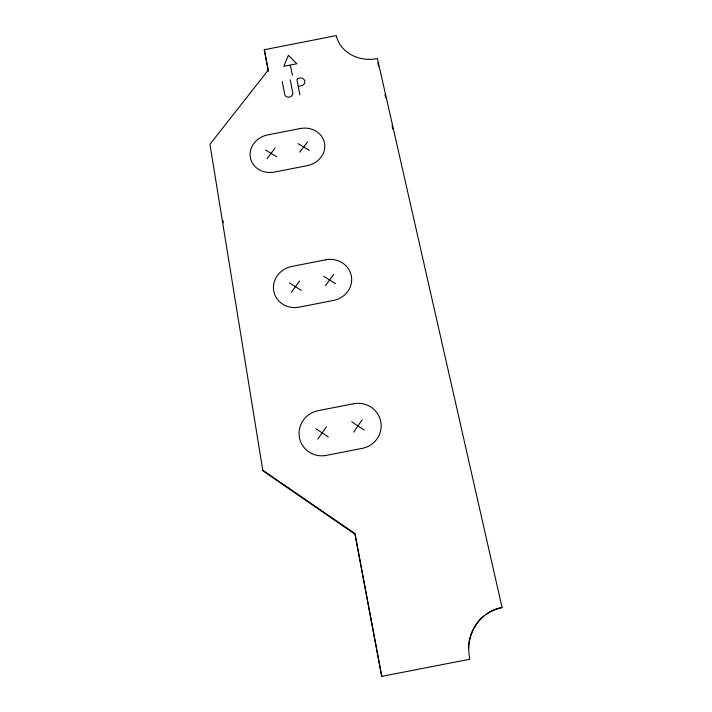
<?xml version="1.0" encoding="UTF-8"?>
<svg xmlns="http://www.w3.org/2000/svg" width="712" height="712" viewBox="0 0 712 712"><rect width="100%" height="100%" fill="white"/><g stroke="black" fill="none" stroke-linecap="round" stroke-linejoin="round"><path stroke-width="1.07" d="M353.686 432.077L362.203 419.724M317.846 439.073L326.47 426.702M325.464 285.663L333.67 274.334M291.279 292.347L299.583 281M299.734 152.199L307.655 141.759M267.062 158.607L275.081 148.149M262.772 470.187L354.816 533.475L381.73 676.329L355.146 534.303L263.663 471.38L262.772 470.187L209.951 144.296L268.13 70.248L264.286 49.733L336.304 35.6A35.066 30.118 -6.4 0 0 377.413 58.589L502.049 607.452L501.444 607.826A45.185 42.453 63.2 0 0 486.358 614.162M289.873 65.139L283.803 66.332L288.422 55.269L296.868 63.769L290.336 65.05L292.338 75.276M298.693 86.33L301.087 85.867A4.557 3.978 -10.9 0 0 304.789 81.079A4.557 3.978 -10.9 0 0 299.547 78.053L298.862 78.186A2.216 1.931 -10.9 0 0 297.064 80.509L299.894 94.874M381.561 676.4L469.831 659.241A45.488 42.729 63.1 0 1 502.049 607.452M298.088 143.637L309.337 150.321M265.514 150.027L276.657 156.729M323.657 276.292L335.503 283.696M289.579 282.958L301.318 290.38M351.701 421.771L364.224 430.021M315.977 428.749L328.365 437.017M354.816 533.475L355.146 534.303M264.286 49.733L268.477 71.28M377.823 62.932L378.562 66.18M384.952 94.34L385.69 97.597M392.081 125.757L392.81 129.005M290.256 79.877L292.765 92.782A4.103 3.596 -11.7 0 1 289.419 97.108A4.103 3.596 -11.7 0 1 284.711 94.367L282.237 81.453M222.945 220.533L223.301 222.722M468.398 648.365A45.185 42.453 63.2 0 1 483.759 616.12M300.117 128.552L267.703 134.906A21.164 18.877 -14 0 0 250.339 157.566A21.164 18.877 -14 0 0 274.494 172.073L307.335 165.638A21.155 18.886 -11.5 0 0 324.494 143.023A21.155 18.886 -11.5 0 0 300.117 128.552M325.651 259.827L291.751 266.466A22.143 20.666 -15.9 0 0 273.746 291.057A22.143 20.666 -15.9 0 0 299.182 307.139L333.545 300.42A22.134 20.675 -11.5 0 0 351.327 275.873A22.134 20.675 -11.5 0 0 325.651 259.827M353.642 403.74L318.104 410.673A23.238 22.686 -25.7 0 0 299.414 437.48A23.238 22.686 -25.7 0 0 326.274 455.386L362.319 448.355A23.211 22.731 -11.9 0 0 380.76 421.602A23.211 22.731 -11.9 0 0 353.642 403.74"/></g></svg>
